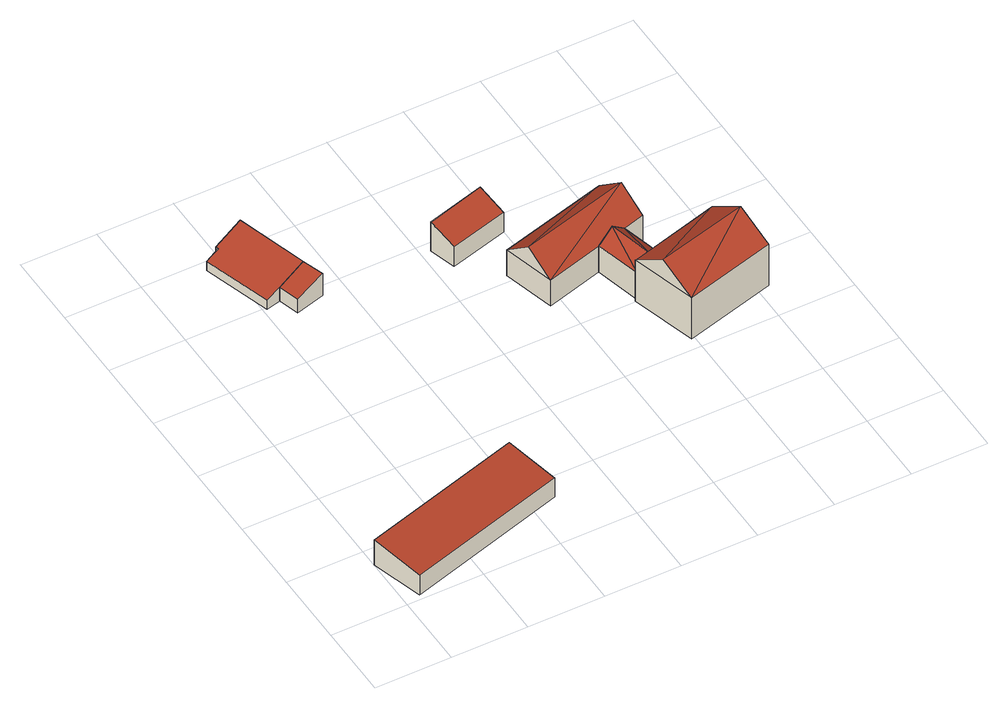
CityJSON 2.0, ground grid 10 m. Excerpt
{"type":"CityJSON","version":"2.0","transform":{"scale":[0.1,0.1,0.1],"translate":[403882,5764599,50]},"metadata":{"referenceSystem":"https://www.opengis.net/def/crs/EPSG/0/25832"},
"CityObjects":{
"building1":{"type":"Building","attributes":{"Gemeindeschluessel":"05515000","Geometrietyp2DReferenz":"3000","function":"31001_1310","roofType":"2100","measuredHeight":3.85},"geometry":[{"type":"Solid","lod":"2","boundaries":[[[[0,1,2,3]],[[4,5,1,0]],[[6,7,5,4]],[[3,2,7,6]],[[4,0,3,6]],[[1,5,7,2]]]],"semantics":{"surfaces":[{"type":"WallSurface"},{"type":"RoofSurface"},{"type":"GroundSurface"}],"values":[[0,0,0,0,1,2]]}}]},
"building2":{"type":"Building","attributes":{"Gemeindeschluessel":"05515000","Geometrietyp2DReferenz":"3000","function":"31001_1310"},"children":["building2-1","building2-2"]},
"building2-1":{"type":"BuildingPart","attributes":{"roofType":"2100","measuredHeight":3.45},"parents":["building2"],"geometry":[{"type":"Solid","lod":"2","boundaries":[[[[8,9,10,11]],[[12,13,9,8]],[[11,10,14,15]],[[12,8,11,15]],[[9,13,14,10]],[[14,13,12,15]]]],"semantics":{"surfaces":[{"type":"WallSurface"},{"type":"RoofSurface"},{"type":"GroundSurface"},{"type":"ClosureSurface"}],"values":[[0,0,0,1,2,3]]}}]},
"building2-2":{"type":"BuildingPart","attributes":{"roofType":"2100","measuredHeight":3.44},"parents":["building2"],"geometry":[{"type":"Solid","lod":"2","boundaries":[[[[16,17,13,12]],[[18,19,17,16]],[[20,21,19,18]],[[22,23,21,20]],[[24,25,23,22]],[[15,14,25,24]],[[22,20,18,16,12,15,24]],[[13,17,19,21,23,25,14]],[[13,14,15,12]]]],"semantics":{"surfaces":[{"type":"WallSurface"},{"type":"RoofSurface"},{"type":"GroundSurface"},{"type":"ClosureSurface"}],"values":[[0,0,0,0,0,0,1,2,3]]}}]},
"building3":{"type":"Building","attributes":{"Gemeindeschluessel":"05515000","Geometrietyp2DReferenz":"3000","function":"31001_2460","roofType":"2100","measuredHeight":4.52},"geometry":[{"type":"Solid","lod":"2","boundaries":[[[[26,27,28,29]],[[30,31,27,26]],[[32,33,31,30]],[[29,28,33,32]],[[30,26,29,32]],[[27,31,33,28]]]],"semantics":{"surfaces":[{"type":"WallSurface"},{"type":"RoofSurface"},{"type":"GroundSurface"}],"values":[[0,0,0,0,1,2]]}}]},
"building4":{"type":"Building","attributes":{"Gemeindeschluessel":"05515000","Geometrietyp2DReferenz":"3000","function":"31001_1000"},"address":[{"country":"Germany","locality":"Münster","thoroughfareNumber":"199","thoroughfareName":"Am Max-Klemens-Kanal"},{"country":"Germany","locality":"Münster","thoroughfareNumber":"199a","thoroughfareName":"Am Max-Klemens-Kanal"}],"children":["building4-1","building4-2","building4-3"]},
"building4-1":{"type":"BuildingPart","attributes":{"roofType":"3100","measuredHeight":9.4},"parents":["building4"],"geometry":[{"type":"Solid","lod":"2","boundaries":[[[[34,35,36,37]],[[38,39,35,34]],[[40,39,38]],[[41,42,43]],[[44,45,41,43]],[[46,47,45,44]],[[37,36,47,46]],[[37,46,48]],[[48,49,37]],[[49,48,44]],[[43,38,34,49,44]],[[48,46,44]],[[49,34,37]],[[35,39,41,45,47,36]],[[50,40,38,43,42]],[[41,39,40,42]],[[40,50,42]]]],"semantics":{"surfaces":[{"type":"WallSurface"},{"type":"RoofSurface"},{"type":"GroundSurface"},{"type":"ClosureSurface"}],"values":[[0,0,0,0,0,0,0,1,1,1,1,0,0,2,0,3,3]]}}]},
"building4-2":{"type":"BuildingPart","attributes":{"roofType":"3100","measuredHeight":5.81},"parents":["building4"],"geometry":[{"type":"Solid","lod":"2","boundaries":[[[[42,41,51,52,53]],[[54,55,56,39,40]],[[54,57,53]],[[50,42,53]],[[53,57,50]],[[40,50,57]],[[57,54,40]],[[41,39,56,51]],[[41,42,40,39]],[[55,54,53,52]],[[51,56,55,52]],[[42,50,40]]]],"semantics":{"surfaces":[{"type":"WallSurface"},{"type":"RoofSurface"},{"type":"GroundSurface"},{"type":"ClosureSurface"}],"values":[[0,0,0,1,1,1,1,2,3,0,3,3]]}}]},
"building4-3":{"type":"BuildingPart","attributes":{"roofType":"3100","measuredHeight":6.93},"parents":["building4"],"geometry":[{"type":"Solid","lod":"2","boundaries":[[[[58,59,60,61]],[[52,51,59,58]],[[62,63,56,55]],[[64,65,63,62]],[[61,60,65,64]],[[66,61,67]],[[61,64,67]],[[55,52,58,66,62]],[[67,62,66]],[[66,58,61]],[[67,64,62]],[[59,51,56,63,65,60]],[[51,52,55,56]]]],"semantics":{"surfaces":[{"type":"WallSurface"},{"type":"RoofSurface"},{"type":"GroundSurface"},{"type":"ClosureSurface"}],"values":[[0,0,0,0,0,1,1,1,1,0,0,2,3]]}}]}
},
"vertices":[
[0,74,46],[0,74,7],[20,6,7],[20,6,37],[212,136,46],[212,136,7],[232,68,37],[232,68,7],
[132,475,27],[132,475,6],[171,486,6],[171,486,40],[124,502,27],[124,502,6],[162,514,6],[162,514,40],
[105,497,20],[105,497,6],[78,587,20],[78,587,6],[96,592,27],[96,592,6],[95,596,27],[95,596,6],[134,608,40],[134,608,6],
[398,470,40],[398,470,10],[388,506,10],[388,506,55],[321,449,40],[321,449,10],[311,484,55],[311,484,10],
[470,298,74],[470,298,10],[494,212,10],[494,212,74],[473,298,74],[473,298,10],[473,298,51],[513,309,10],[513,309,51],[513,309,74],[589,330,74],[589,330,10],[613,244,74],[613,244,10],[601,287,104],[482,255,104],[493,304,68],
[497,370,10],[497,370,50],[497,370,51],[458,359,51],[458,359,50],[458,359,10],[478,364,68],
[526,378,50],[526,378,10],[508,445,10],[508,445,50],[383,338,50],[383,338,10],[365,406,50],[365,406,10],[517,411,79],[374,372,79]
]}
